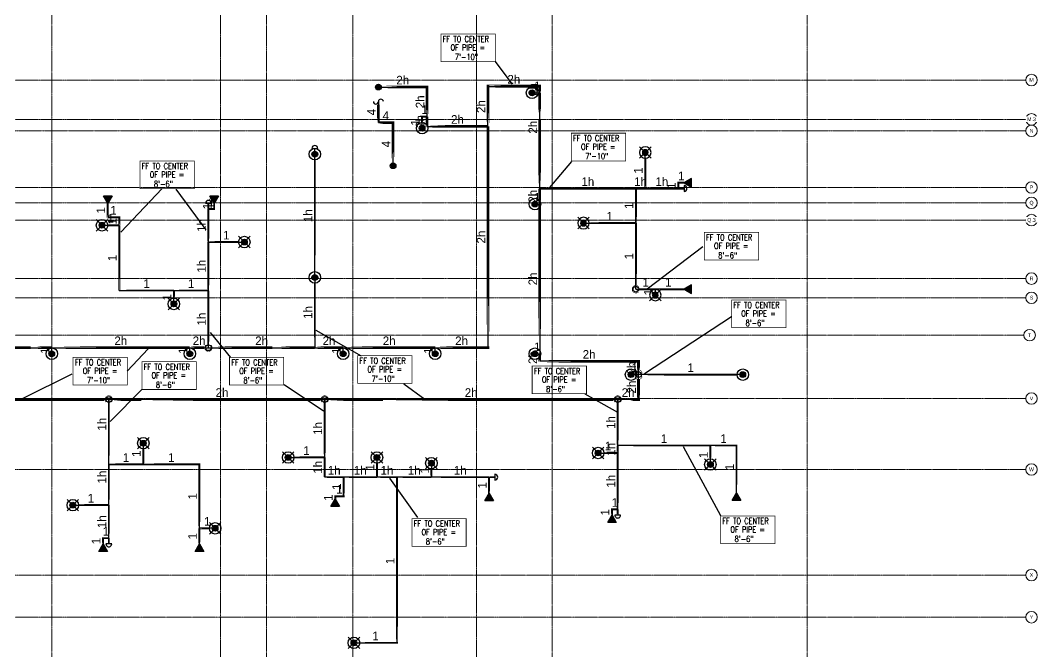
# Model space of a CAD drawing. Header units: inches. Extents: x -3679 to 241, y -496 to 3453.
# Drawn here: x -821 to 240, y 9 to 667 of the extents above; entities that cross this region are included whole.
import ezdxf
from ezdxf.enums import TextEntityAlignment as Align

# ---------------------------------------------------------------- set-up
doc = ezdxf.new("R2010")
doc.units = ezdxf.units.IN
doc.header["$MEASUREMENT"] = 0
doc.linetypes.add('Grid Line', pattern=[0.875, 0.5, -0.125, 0.125, -0.125])
for name, color, linetype in [('Coordination', 1, 'Continuous'), ('headdn', 7, 'Continuous'), ('PIPEBL', 4, 'Continuous'), ('pipemn', 6, 'Continuous'), ('PIPESPC', 7, 'Continuous'), ('spk-cap', 7, 'Continuous'), ('spk-etc', 7, 'Continuous'), ('spk-pipedrop', 7, 'Continuous'), ('spk-piperise', 7, 'Continuous'), ('TIDYPIPE', 7, 'Continuous')]:
    doc.layers.add(name, color=color, linetype=linetype)
doc.layers.add('S-GRID', color=1, linetype='Continuous', lineweight=9)
doc.layers.add('S-GRID-IDEN', color=1, linetype='Continuous', lineweight=13)
doc.styles.add('Arial', font='arial.ttf', dxfattribs={"height": 3.934132})
doc.styles.add('PDA1', font='ROMAND', dxfattribs={"width": 0.755})
doc.styles.add('PIPE', font='PIPE.SHX')

# ---------------------------------------------------------------- blocks, each defined once
blk = doc.blocks.new('Grid - 3_16_-139788-MAIN LEVEL')
at = {"layer": 'S-GRID-IDEN'}
blk.add_circle((0, 0), 0.188, dxfattribs=at)
blk = doc.blocks.new('ETC')
for centre, start, end in [((0, 2.6), 90, 270), ((0, -2.6), 270, 90)]:
    blk.add_arc(centre, 2.59, start, end)
blk = doc.blocks.new('side2')
for p, q in [((0, 0), (7.8, 4.5)), ((7.8, -4.5), (0, 0)), ((7.8, 4.5), (7.8, -4.5))]:
    blk.add_line(p, q)
blk.add_solid([(7.8, -4.5), (0, 0), (7.8, 4.5)])
blk = doc.blocks.new('dpend2')
for p, q in [((-6, -6), (6, 6)), ((6, -6), (-6, 6))]:
    blk.add_line(p, q)
for radius in [6, 3]:
    blk.add_circle((0, 0), radius)
for points in [[(0, 0), (-3, 0), (-2.1, 2.1)], [(0, 0), (-3, 0), (-2.1, -2.1)], [(0, 0), (0, 3), (-2.1, 2.1)], [(0, 0), (0, -3), (-2.1, -2.1)], [(0, 0), (0, 3), (2.1, 2.1)], [(0, 0), (3, 0), (2.1, 2.1)], [(0, 0), (3, 0), (2.1, -2.1)], [(0, 0), (0, -3), (2.1, -2.1)]]:
    blk.add_solid(points)
blk = doc.blocks.new('dpend1')
for radius in [6, 3]:
    blk.add_circle((0, 0), radius)
for points in [[(0, 3), (-2.5, -1.6), (-2.6, 1.4)], [(0, 3), (-2.5, -1.6), (2.5, -1.6)], [(2.5, -1.6), (0, 3), (2.6, 1.5)], [(2.5, -1.6), (-2.5, -1.6), (0, -3)]]:
    blk.add_solid(points)
blk = doc.blocks.new('drop')
blk.add_circle((0, 0), 3)
for points in [[(0, 3), (-2.5, -1.6), (-2.6, 1.4)], [(0, 3), (-2.5, -1.6), (2.5, -1.6)], [(2.5, -1.6), (0, 3), (2.6, 1.5)], [(2.5, -1.6), (-2.5, -1.6), (0, -3)]]:
    blk.add_solid(points)
blk = doc.blocks.new('PIPESPC')
at = {"layer": 'PIPESPC', "style": 'PIPE', "width": 0.9}
blk.add_attdef('SIZE', text='', height=9, dxfattribs=at).set_placement((0, 4), align=Align.CENTER)
at = {"layer": 'PIPESPC', "style": 'PIPE', "flags": 1}
blk.add_attdef('SCHED', (25.3, 3.9), '', height=9, dxfattribs=at)
blk = doc.blocks.new('CAP')
blk.add_line((0, 3), (0, -3))
blk.add_arc((0, 0), 3, 270, 90)
blk = doc.blocks.new('rise')
blk.add_circle((0, 0), 3)
blk = doc.blocks.new('TIDYRUN')
at = {"const_width": 0.5}
blk.add_lwpolyline([(-2.8, 2.8, -2.414214), (-2.8, -2.8, -1.737895)], format="xyb", dxfattribs=at)
blk = doc.blocks.new('TIDYDROP')
at = {"const_width": 0.5}
for points in [[(-2.2, 3.8, 0.737034), (-2.2, -3.8)], [(2.2, 3.8, -0.737034), (2.2, -3.8)]]:
    blk.add_lwpolyline(points, format="xyb", dxfattribs=at)

msp = doc.modelspace()

# ---------------------------------------------------------------- linework, layer by layer
at = {"layer": 'Coordination', "color": 1}
for p, q in [((-307.3, 600.7), (-325.5, 624.7)), ((-268.3, 493.1), (-245.6, 520.2)), ((-716, 446.5), (-672.8, 491.9)), ((-626.9, 449), (-658.2, 491.4)), ((-167, 387.4), (-108.9, 431.4)), ((-169.6, 299), (-78.9, 358.6)), ((-622.9, 342), (-601.5, 315.6)), ((-512.4, 344.4), (-465.3, 317.5)), ((-687.5, 324.7), (-709.2, 301.5)), ((-817.8, 273.5), (-766.8, 298.8)), ((-504.5, 259.8), (-545.6, 287.2)), ((-398.8, 272), (-420.6, 287.9)), ((-727.1, 249), (-693.8, 282.6)), ((-197.6, 258.3), (-231.6, 277.5)), ((-129.3, 222.9), (-90.6, 151)), ((-435.7, 189.9), (-406.4, 149))]:
    msp.add_line(p, q, dxfattribs=at)
at = {"layer": 'Coordination', "color": 1, "const_width": 0.75}
for points in [[(-382.1, 653.1), (-382.1, 624.2), (-325.4, 624.2), (-325.4, 653.1), (-382.1, 653.1)], [(-246, 549.6), (-246, 520.7), (-189.4, 520.7), (-189.4, 549.6), (-246, 549.6)], [(-696, 520.6), (-696, 491.7), (-639.3, 491.7), (-639.3, 520.6), (-696, 520.6)], [(-107.3, 446.3), (-107.3, 417.4), (-50.7, 417.4), (-50.7, 446.3), (-107.3, 446.3)], [(-78.9, 375.7), (-78.9, 346.9), (-22.2, 346.9), (-22.2, 375.7), (-78.9, 375.7)], [(-765.8, 316), (-765.8, 287.2), (-709.1, 287.2), (-709.1, 316), (-765.8, 316)], [(-694, 311.3), (-694, 282.4), (-637.3, 282.4), (-637.3, 311.3), (-694, 311.3)], [(-602.6, 315.9), (-602.6, 287), (-546, 287), (-546, 315.9), (-602.6, 315.9)], [(-468.8, 317.6), (-468.8, 288.7), (-412.2, 288.7), (-412.2, 317.6), (-468.8, 317.6)], [(-286.9, 306.8), (-286.9, 278), (-230.2, 278), (-230.2, 306.8), (-286.9, 306.8)], [(-90.2, 150.6), (-90.2, 121.7), (-33.6, 121.7), (-33.6, 150.6), (-90.2, 150.6)], [(-412.3, 147.9), (-412.3, 119), (-355.7, 119), (-355.7, 147.9), (-412.3, 147.9)]]:
    msp.add_lwpolyline(points, dxfattribs=at)
at = {"layer": 'PIPEBL', "color": 1}
for p, q in [((-287, 591.7), (-279, 591.7)), ((-401.7, 554.8), (-401.7, 566.8)), ((-401.7, 566.8), (-396.6, 566.8)), ((-513.6, 527.8), (-513.6, 533.8)), ((-513.6, 399.3), (-513.6, 527.8)), ((-168.9, 491.9), (-168.9, 529.4)), ((-279, 491.9), (-178.7, 491.9)), ((-178.7, 491.9), (-168.9, 491.9)), ((-178.7, 455.9), (-178.7, 491.9)), ((-168.9, 491.9), (-134.4, 491.9)), ((-134.4, 491.9), (-134.4, 497.9)), ((-134.4, 497.9), (-128.4, 497.9)), ((-134.4, 491.9), (-128.4, 491.9)), ((-729.6, 476.6), (-729.6, 462)), ((-624.6, 470.6), (-624.6, 476.6)), ((-624.6, 436.1), (-624.6, 470.6)), ((-624.6, 470.6), (-618.6, 470.6)), ((-618.6, 470.6), (-618.6, 476.6)), ((-284, 475.7), (-279, 475.7)), ((-729.6, 462), (-717.6, 462)), ((-717.6, 453.6), (-717.6, 462)), ((-735.6, 453.6), (-717.6, 453.6)), ((-717.6, 385.6), (-717.6, 453.6)), ((-233.4, 455.9), (-178.7, 455.9)), ((-178.7, 386.9), (-178.7, 455.9)), ((-624.6, 436.1), (-587.1, 436.1)), ((-624.6, 385.6), (-624.6, 436.1)), ((-513.6, 399.3), (-513.6, 326)), ((-717.6, 385.6), (-660.6, 385.6)), ((-660.6, 385.6), (-624.6, 385.6)), ((-660.6, 371.6), (-660.6, 385.6)), ((-624.6, 326), (-624.6, 385.6)), ((-178.7, 386.9), (-158.4, 386.9)), ((-128.4, 386.9), (-158.4, 386.9)), ((-158.4, 380.9), (-158.4, 386.9)), ((-788, 319.7), (-788, 326)), ((-644, 319.7), (-644, 326)), ((-484, 319.7), (-484, 326)), ((-388, 319.7), (-388, 326)), ((-284, 319.7), (-279, 319.7)), ((-183.8, 297.9), (-176, 297.9)), ((-67.2, 297.9), (-176, 297.9)), ((-728.5, 220.4), (-728.5, 272)), ((-503.3, 211.6), (-503.3, 272)), ((-197.6, 224), (-197.6, 272)), ((-692.5, 226.4), (-692.5, 204.3)), ((-101, 224), (-197.6, 224)), ((-197.6, 224), (-197.6, 216.2)), ((-73.7, 224), (-101, 224)), ((-101, 204.2), (-101, 224)), ((-73.7, 174.4), (-73.7, 224)), ((-728.5, 161.9), (-728.5, 220.4)), ((-218, 216.2), (-197.6, 216.2)), ((-197.6, 157.4), (-197.6, 216.2)), ((-728.5, 204.3), (-692.5, 204.3)), ((-692.5, 204.3), (-634, 204.3)), ((-634, 137.7), (-634, 204.3)), ((-541.4, 211.6), (-503.3, 211.6)), ((-503.3, 191), (-503.3, 211.6)), ((-448.8, 211.6), (-448.8, 191)), ((-392, 205.6), (-392, 191)), ((-483.6, 191), (-503.3, 191)), ((-448.8, 191), (-483.6, 191)), ((-483.6, 171.1), (-483.6, 191)), ((-427.8, 191), (-448.8, 191)), ((-427.8, 18.3), (-427.8, 191)), ((-392, 191), (-427.8, 191)), ((-331.8, 191), (-392, 191)), ((-331.8, 174.1), (-331.8, 191)), ((-331.8, 191), (-325.8, 191)), ((-492.3, 168.1), (-492.3, 171.1)), ((-492.3, 171.1), (-483.6, 171.1)), ((-766, 161.9), (-728.5, 161.9)), ((-728.5, 127.4), (-728.5, 161.9)), ((-203.6, 157.4), (-197.6, 157.4)), ((-203.6, 157.4), (-203.6, 151.4)), ((-197.6, 157.4), (-197.6, 151.4)), ((-734.5, 127.4), (-728.5, 127.4)), ((-734.5, 127.4), (-734.5, 121.4)), ((-728.5, 127.4), (-728.5, 121.4)), ((-634, 121.4), (-634, 137.7)), ((-617.6, 137.7), (-634, 137.7)), ((-472.8, 18.3), (-427.8, 18.3))]:
    msp.add_line(p, q, dxfattribs=at)
at = {"layer": 'pipemn', "color": 1}
for p, q in [((-447.3, 597.7), (-396.6, 597.7)), ((-396.6, 597.7), (-396.6, 566.8)), ((-333, 598.6), (-279, 598.6)), ((-333, 556.7), (-333, 598.6)), ((-279, 591.7), (-279, 598.6)), ((-279, 491.9), (-279, 591.7)), ((-447.3, 582.5), (-447.3, 560.6)), ((-396.6, 566.8), (-396.6, 556.7)), ((-432, 560.6), (-447.3, 560.6)), ((-432, 515.7), (-432, 560.6)), ((-396.6, 556.7), (-333, 556.7)), ((-333, 556.7), (-333, 326)), ((-279, 475.7), (-279, 491.9)), ((-279, 475.7), (-279, 319.7)), ((-932, 326), (-788, 326)), ((-788, 326), (-644, 326)), ((-644, 326), (-624.6, 326)), ((-624.6, 326), (-513.6, 326)), ((-513.6, 326), (-484, 326)), ((-484, 326), (-388, 326)), ((-388, 326), (-333, 326)), ((-279, 319.7), (-279, 311.8)), ((-176, 311.8), (-279, 311.8)), ((-176, 297.9), (-176, 311.8)), ((-176, 272), (-176, 297.9)), ((-728.5, 272), (-951.6, 272)), ((-503.3, 272), (-728.5, 272)), ((-197.6, 272), (-503.3, 272)), ((-176, 272), (-197.6, 272))]:
    msp.add_line(p, q, dxfattribs=at)
at = {"layer": 'S-GRID', "linetype": 'Grid Line'}
for p, q in [((-788, 1771.7), (-788, -484.3)), ((-612, -484.3), (-612, 1771.7)), ((-564, 1771.7), (-564, -484.3)), ((-474, -484.3), (-474, 1771.7)), ((-345, -484.3), (-345, 1771.7)), ((-266, 1771.7), (-266, -484.3)), ((0, 1771.7), (0, -484.3))]:
    msp.add_line(p, q, dxfattribs=at)
at = {"layer": 'TIDYPIPE', "color": 1}
for points, const_width in [([(-442.8, 597.7), (-395.1, 597.7)], 3), ([(-396.6, 566.8), (-396.6, 599.2)], 3), ([(-334.5, 598.6), (-277.5, 598.6)], 3), ([(-333, 556.7), (-333, 600.1)], 3), ([(-279, 591.7), (-279, 600.1)], 3), ([(-279, 569.8), (-279, 591.7)], 3), ([(-447.3, 559.1), (-447.3, 579.5)], 3), ([(-432, 520.2), (-432, 562.1)], 3), ([(-402.7, 566.8), (-396.6, 566.8)], 2), ([(-401.7, 560.8), (-401.7, 567.8)], 2), ([(-396.6, 555.2), (-396.6, 566.8)], 3), ([(-279, 491.9), (-279, 563.8)], 3), ([(-448.8, 560.6), (-430.5, 560.6)], 3), ([(-398.1, 556.7), (-333, 556.7)], 3), ([(-333, 324.5), (-333, 556.7)], 3), ([(-513.6, 405.3), (-513.6, 521.8)], 2), ([(-168.9, 491.9), (-168.9, 523.4)], 2), ([(-135.4, 497.9), (-128.4, 497.9)], 2), ([(-134.4, 491.9), (-134.4, 498.9)], 2), ([(-279, 475.7), (-279, 491.9)], 3), ([(-279, 491.9), (-178.7, 491.9)], 2), ([(-178.7, 491.9), (-168.9, 491.9)], 2), ([(-178.7, 455.9), (-178.7, 491.9)], 2), ([(-168.9, 491.9), (-134.4, 491.9)], 2), ([(-134.4, 491.9), (-128.4, 491.9)], 2), ([(-729.6, 461), (-729.6, 476.6)], 2), ([(-624.6, 470.6), (-624.6, 476.6)], 2), ([(-618.6, 469.6), (-618.6, 476.6)], 2), ([(-624.6, 436.1), (-624.6, 470.6)], 2), ([(-624.6, 470.6), (-617.6, 470.6)], 2), ([(-279, 328.7), (-279, 475.7)], 3), ([(-730.6, 462), (-716.6, 462)], 2), ([(-717.6, 453.6), (-717.6, 463)], 2), ([(-227.4, 455.9), (-178.7, 455.9)], 2), ([(-178.7, 391.4), (-178.7, 455.9)], 2), ([(-729.6, 453.6), (-717.6, 453.6)], 2), ([(-717.6, 384.6), (-717.6, 453.6)], 2), ([(-624.6, 385.6), (-624.6, 436.1)], 2), ([(-624.6, 436.1), (-593.1, 436.1)], 2), ([(-513.6, 326), (-513.6, 393.3)], 2), ([(-718.6, 385.6), (-660.6, 385.6)], 2), ([(-660.6, 377.6), (-660.6, 385.6)], 2), ([(-660.6, 385.6), (-624.6, 385.6)], 2), ([(-624.6, 326), (-624.6, 385.6)], 2), ([(-178.7, 386.9), (-158.4, 386.9)], 2), ([(-158.4, 386.9), (-128.4, 386.9)], 2), ([(-932, 326), (-810, 326)], 3), ([(-804, 326), (-788, 326)], 3), ([(-788, 326), (-644, 326)], 3), ([(-644, 326), (-629.1, 326)], 3), ([(-620.1, 326), (-558, 326)], 3), ([(-552, 326), (-513.6, 326)], 3), ([(-513.6, 326), (-484, 326)], 3), ([(-484, 326), (-388, 326)], 3), ([(-388, 326), (-331.5, 326)], 3), ([(-279, 310.3), (-279, 319.7)], 3), ([(-280.5, 311.8), (-174.5, 311.8)], 3), ([(-176, 302.4), (-176, 313.3)], 3), ([(-171.5, 297.9), (-73.2, 297.9)], 2), ([(-176, 270.5), (-176, 293.4)], 3), ([(-940.4, 272), (-733, 272)], 3), ([(-728.5, 204.3), (-728.5, 272)], 2), ([(-724, 272), (-694.4, 272)], 3), ([(-688.4, 272), (-507.8, 272)], 3), ([(-503.3, 211.6), (-503.3, 272)], 2), ([(-498.8, 272), (-442.4, 272)], 3), ([(-436.4, 272), (-202.1, 272)], 3), ([(-197.6, 224), (-197.6, 272)], 2), ([(-184.4, 272), (-174.5, 272)], 3), ([(-197.6, 216.2), (-197.6, 224)], 2), ([(-197.6, 224), (-101, 224)], 2), ([(-101, 210.2), (-101, 224)], 2), ([(-101, 224), (-72.7, 224)], 2), ([(-73.7, 174.4), (-73.7, 225)], 2), ([(-692.5, 204.3), (-692.5, 220.4)], 2), ([(-535.4, 211.6), (-503.3, 211.6)], 2), ([(-503.3, 190), (-503.3, 211.6)], 2), ([(-212, 216.2), (-197.6, 216.2)], 2), ([(-197.6, 157.4), (-197.6, 216.2)], 2), ([(-728.5, 161.9), (-728.5, 204.3)], 2), ([(-728.5, 204.3), (-692.5, 204.3)], 2), ([(-692.5, 204.3), (-633, 204.3)], 2), ([(-634, 137.7), (-634, 205.3)], 2), ([(-448.8, 191), (-448.8, 205.6)], 2), ([(-504.3, 191), (-483.6, 191)], 2), ([(-483.6, 170.1), (-483.6, 191)], 2), ([(-483.6, 191), (-448.8, 191)], 2), ([(-448.8, 191), (-427.8, 191)], 2), ([(-427.8, 17.3), (-427.8, 191)], 2), ([(-427.8, 191), (-392, 191)], 2), ([(-392, 191), (-392, 199.6)], 2), ([(-392, 191), (-331.8, 191)], 2), ([(-331.8, 174.1), (-331.8, 191)], 2), ([(-331.8, 191), (-325.8, 191)], 2), ([(-493.3, 171.1), (-482.6, 171.1)], 2), ([(-492.3, 168.1), (-492.3, 172.1)], 2), ([(-760, 161.9), (-728.5, 161.9)], 2), ([(-728.5, 127.4), (-728.5, 161.9)], 2), ([(-203.6, 151.4), (-203.6, 158.4)], 2), ([(-204.6, 157.4), (-197.6, 157.4)], 2), ([(-197.6, 151.4), (-197.6, 157.4)], 2), ([(-634, 121.4), (-634, 137.7)], 2), ([(-634, 137.7), (-623.6, 137.7)], 2), ([(-735.5, 127.4), (-728.5, 127.4)], 2), ([(-734.5, 121.4), (-734.5, 128.4)], 2), ([(-728.5, 121.4), (-728.5, 127.4)], 2), ([(-466.8, 18.3), (-426.8, 18.3)], 2)]:
    msp.add_lwpolyline(points, close=True, dxfattribs=dict(at, const_width=const_width))

# ---------------------------------------------------------------- block references
at = {"layer": 'headdn', "color": 1}
for name, p in [('dpend1', (-287, 591.7)), ('dpend1', (-401.7, 554.8)), ('dpend1', (-513.6, 527.8)), ('dpend1', (-284, 475.7)), ('dpend2', (-735.6, 453.6)), ('dpend2', (-587.1, 436.1)), ('dpend1', (-513.6, 399.3)), ('dpend2', (-660.6, 371.6)), ('dpend1', (-788, 319.7)), ('dpend1', (-644, 319.7)), ('dpend1', (-484, 319.7)), ('dpend1', (-388, 319.7)), ('dpend1', (-284, 319.7)), ('dpend1', (-183.8, 297.9)), ('dpend1', (-67.2, 297.9)), ('dpend2', (-541.4, 211.6)), ('dpend2', (-448.8, 211.6)), ('dpend2', (-218, 216.2)), ('dpend2', (-392, 205.6)), ('dpend2', (-101, 204.2)), ('dpend2', (-472.8, 18.3))]:
    msp.add_blockref(name, p, dxfattribs=at)
at = {"layer": 'headdn', "color": 1, "extrusion": (0, 0, -1), "zscale": -1}
for name, p, rotation in [('dpend2', (168.9, 529.4), 90), ('side2', (128.4, 497.9), 180), ('dpend2', (233.4, 455.9), 90), ('dpend2', (158.4, 380.9), 90), ('side2', (128.4, 386.9), 180)]:
    msp.add_blockref(name, p, dxfattribs=dict(at, rotation=rotation))
at = {"layer": 'headdn', "color": 1}
for name, p, rotation in [('side2', (-729.6, 476.6), 90), ('side2', (-618.6, 476.6), 90), ('dpend2', (-692.5, 226.4), 180), ('side2', (-331.8, 174.1), 270), ('side2', (-73.7, 174.4), 270), ('dpend2', (-766, 161.9), 180), ('side2', (-492.3, 168.1), 270), ('side2', (-203.6, 151.4), 270), ('dpend2', (-617.6, 137.7), 180), ('side2', (-734.5, 121.4), 270), ('side2', (-634, 121.4), 270)]:
    msp.add_blockref(name, p, dxfattribs=dict(at, rotation=rotation))
at = {"layer": 'PIPESPC', "color": 1}
ref = msp.add_blockref('PIPESPC', (-421.9, 597.7), dxfattribs=at)
ref.add_attrib('SIZE', '2h', dxfattribs={"color": 0, "height": 9, "style": 'PIPE'}).set_placement((-421.9, 597.7), align=Align.BOTTOM_CENTER)
ref = msp.add_blockref('PIPESPC', (-306, 598.6), dxfattribs=at)
ref.add_attrib('SIZE', '2h', dxfattribs={"color": 0, "height": 9, "style": 'PIPE'}).set_placement((-306, 598.6), align=Align.BOTTOM_CENTER)
ref = msp.add_blockref('PIPESPC', (-279, 595.1), dxfattribs=dict(at, rotation=90))
ref.add_attrib('SIZE', '2h', dxfattribs={"color": 0, "height": 9, "rotation": 90, "style": 'PIPE'}).set_placement((-279, 595.1), align=Align.BOTTOM_CENTER)
ref = msp.add_blockref('PIPESPC', (-281.5, 591.7), dxfattribs=at)
ref.add_attrib('SIZE', '1', dxfattribs={"color": 0, "height": 9, "style": 'PIPE'}).set_placement((-281.5, 591.7), align=Align.BOTTOM_CENTER)
ref = msp.add_blockref('PIPESPC', (-396.6, 582.3), dxfattribs=dict(at, rotation=90))
ref.add_attrib('SIZE', '2h', dxfattribs={"color": 0, "height": 9, "rotation": 90, "style": 'PIPE'}).set_placement((-396.6, 582.3), align=Align.BOTTOM_CENTER)
ref = msp.add_blockref('PIPESPC', (-447.3, 571.6), dxfattribs=dict(at, rotation=90))
ref.add_attrib('SIZE', '4', dxfattribs={"color": 0, "height": 9, "rotation": 90, "style": 'PIPE'}).set_placement((-447.3, 571.6), align=Align.BOTTOM_CENTER)
ref = msp.add_blockref('PIPESPC', (-399.1, 566.8), dxfattribs=at)
ref.add_attrib('SIZE', '1', dxfattribs={"color": 0, "height": 9, "style": 'PIPE'}).set_placement((-399.1, 566.8), align=Align.BOTTOM_CENTER)
ref = msp.add_blockref('PIPESPC', (-333, 577.3), dxfattribs=dict(at, rotation=90))
ref.add_attrib('SIZE', '2h', dxfattribs={"color": 0, "height": 9, "rotation": 90, "style": 'PIPE'}).set_placement((-333, 577.3), align=Align.BOTTOM_CENTER)
ref = msp.add_blockref('PIPESPC', (-439.6, 560.6), dxfattribs=at)
ref.add_attrib('SIZE', '4', dxfattribs={"color": 0, "height": 9, "style": 'PIPE'}).set_placement((-439.6, 560.6), align=Align.BOTTOM_CENTER)
ref = msp.add_blockref('PIPESPC', (-401.7, 560.8), dxfattribs=dict(at, rotation=90))
ref.add_attrib('SIZE', '1', dxfattribs={"color": 0, "height": 9, "rotation": 90, "style": 'PIPE'}).set_placement((-401.7, 560.8), align=Align.BOTTOM_CENTER)
ref = msp.add_blockref('PIPESPC', (-396.6, 561.8), dxfattribs=dict(at, rotation=90))
ref.add_attrib('SIZE', '2h', dxfattribs={"color": 0, "height": 9, "rotation": 90, "style": 'PIPE'}).set_placement((-396.6, 561.8), align=Align.BOTTOM_CENTER)
ref = msp.add_blockref('PIPESPC', (-364.8, 556.7), dxfattribs=at)
ref.add_attrib('SIZE', '2h', dxfattribs={"color": 0, "height": 9, "style": 'PIPE'}).set_placement((-364.8, 556.7), align=Align.BOTTOM_CENTER)
ref = msp.add_blockref('PIPESPC', (-279, 555.8), dxfattribs=dict(at, rotation=90))
ref.add_attrib('SIZE', '2h', dxfattribs={"color": 0, "height": 9, "rotation": 90, "style": 'PIPE'}).set_placement((-279, 555.8), align=Align.BOTTOM_CENTER)
ref = msp.add_blockref('PIPESPC', (-432, 538.2), dxfattribs=dict(at, rotation=90))
ref.add_attrib('SIZE', '4', dxfattribs={"color": 0, "height": 9, "rotation": 90, "style": 'PIPE'}).set_placement((-432, 538.2), align=Align.BOTTOM_CENTER)
ref = msp.add_blockref('PIPESPC', (-168.9, 510.7), dxfattribs=dict(at, rotation=90))
ref.add_attrib('SIZE', '1', dxfattribs={"color": 0, "height": 9, "rotation": 90, "style": 'PIPE'}).set_placement((-168.9, 510.7), align=Align.BOTTOM_CENTER)
ref = msp.add_blockref('PIPESPC', (-131.4, 497.9), dxfattribs=at)
ref.add_attrib('SIZE', '1', dxfattribs={"color": 0, "height": 9, "style": 'PIPE'}).set_placement((-131.4, 497.9), align=Align.BOTTOM_CENTER)
ref = msp.add_blockref('PIPESPC', (-228.8, 491.9), dxfattribs=at)
ref.add_attrib('SIZE', '1h', dxfattribs={"color": 0, "height": 9, "style": 'PIPE'}).set_placement((-228.8, 491.9), align=Align.BOTTOM_CENTER)
ref = msp.add_blockref('PIPESPC', (-173.8, 491.9), dxfattribs=at)
ref.add_attrib('SIZE', '1h', dxfattribs={"color": 0, "height": 9, "style": 'PIPE'}).set_placement((-173.8, 491.9), align=Align.BOTTOM_CENTER)
ref = msp.add_blockref('PIPESPC', (-151.6, 491.9), dxfattribs=at)
ref.add_attrib('SIZE', '1h', dxfattribs={"color": 0, "height": 9, "style": 'PIPE'}).set_placement((-151.6, 491.9), align=Align.BOTTOM_CENTER)
ref = msp.add_blockref('PIPESPC', (-279, 483.8), dxfattribs=dict(at, rotation=90))
ref.add_attrib('SIZE', '2h', dxfattribs={"color": 0, "height": 9, "rotation": 90, "style": 'PIPE'}).set_placement((-279, 483.8), align=Align.BOTTOM_CENTER)
ref = msp.add_blockref('PIPESPC', (-134.4, 494.9), dxfattribs=dict(at, rotation=90))
ref.add_attrib('SIZE', '1', dxfattribs={"color": 0, "height": 9, "rotation": 90, "style": 'PIPE'}).set_placement((-134.4, 494.9), align=Align.BOTTOM_CENTER)
ref = msp.add_blockref('PIPESPC', (-621.6, 470.6), dxfattribs=at)
ref.add_attrib('SIZE', '1', dxfattribs={"color": 0, "height": 9, "style": 'PIPE'}).set_placement((-621.6, 470.6), align=Align.BOTTOM_CENTER)
ref = msp.add_blockref('PIPESPC', (-281.5, 475.7), dxfattribs=at)
ref.add_attrib('SIZE', '1', dxfattribs={"color": 0, "height": 9, "style": 'PIPE'}).set_placement((-281.5, 475.7), align=Align.BOTTOM_CENTER)
ref = msp.add_blockref('PIPESPC', (-729.6, 469.3), dxfattribs=dict(at, rotation=90))
ref.add_attrib('SIZE', '1', dxfattribs={"color": 0, "height": 9, "rotation": 90, "style": 'PIPE'}).set_placement((-729.6, 469.3), align=Align.BOTTOM_CENTER)
ref = msp.add_blockref('PIPESPC', (-723.6, 462), dxfattribs=at)
ref.add_attrib('SIZE', '1', dxfattribs={"color": 0, "height": 9, "style": 'PIPE'}).set_placement((-723.6, 462), align=Align.BOTTOM_CENTER)
ref = msp.add_blockref('PIPESPC', (-618.6, 473.6), dxfattribs=dict(at, rotation=90))
ref.add_attrib('SIZE', '1', dxfattribs={"color": 0, "height": 9, "rotation": 90, "style": 'PIPE'}).set_placement((-618.6, 473.6), align=Align.BOTTOM_CENTER)
ref = msp.add_blockref('PIPESPC', (-513.6, 463.6), dxfattribs=dict(at, rotation=90))
ref.add_attrib('SIZE', '1h', dxfattribs={"color": 0, "height": 9, "rotation": 90, "style": 'PIPE'}).set_placement((-513.6, 463.6), align=Align.BOTTOM_CENTER)
ref = msp.add_blockref('PIPESPC', (-206, 455.9), dxfattribs=at)
ref.add_attrib('SIZE', '1', dxfattribs={"color": 0, "height": 9, "style": 'PIPE'}).set_placement((-206, 455.9), align=Align.BOTTOM_CENTER)
ref = msp.add_blockref('PIPESPC', (-178.7, 473.9), dxfattribs=dict(at, rotation=89.9999999999971))
ref.add_attrib('SIZE', '1', dxfattribs={"color": 0, "height": 9, "rotation": 90, "style": 'PIPE'}).set_placement((-178.7, 473.9), align=Align.BOTTOM_CENTER)
ref = msp.add_blockref('PIPESPC', (-717.6, 457.8), dxfattribs=dict(at, rotation=90))
ref.add_attrib('SIZE', '1', dxfattribs={"color": 0, "height": 9, "rotation": 90, "style": 'PIPE'}).set_placement((-717.6, 457.8), align=Align.BOTTOM_CENTER)
ref = msp.add_blockref('PIPESPC', (-726.6, 453.6), dxfattribs=at)
ref.add_attrib('SIZE', '1', dxfattribs={"color": 0, "height": 9, "style": 'PIPE'}).set_placement((-726.6, 453.6), align=Align.BOTTOM_CENTER)
ref = msp.add_blockref('PIPESPC', (-624.6, 453.4), dxfattribs=dict(at, rotation=90))
ref.add_attrib('SIZE', '1h', dxfattribs={"color": 0, "height": 9, "rotation": 90, "style": 'PIPE'}).set_placement((-624.6, 453.4), align=Align.BOTTOM_CENTER)
ref = msp.add_blockref('PIPESPC', (-605.9, 436.1), dxfattribs=at)
ref.add_attrib('SIZE', '1', dxfattribs={"color": 0, "height": 9, "style": 'PIPE'}).set_placement((-605.9, 436.1), align=Align.BOTTOM_CENTER)
ref = msp.add_blockref('PIPESPC', (-333, 441.3), dxfattribs=dict(at, rotation=90))
ref.add_attrib('SIZE', '2h', dxfattribs={"color": 0, "height": 9, "rotation": 90, "style": 'PIPE'}).set_placement((-333, 441.3), align=Align.BOTTOM_CENTER)
ref = msp.add_blockref('PIPESPC', (-717.6, 419.6), dxfattribs=dict(at, rotation=90))
ref.add_attrib('SIZE', '1', dxfattribs={"color": 0, "height": 9, "rotation": 90, "style": 'PIPE'}).set_placement((-717.6, 419.6), align=Align.BOTTOM_CENTER)
ref = msp.add_blockref('PIPESPC', (-624.6, 410.9), dxfattribs=dict(at, rotation=90))
ref.add_attrib('SIZE', '1h', dxfattribs={"color": 0, "height": 9, "rotation": 90, "style": 'PIPE'}).set_placement((-624.6, 410.9), align=Align.BOTTOM_CENTER)
ref = msp.add_blockref('PIPESPC', (-178.7, 421.4), dxfattribs=dict(at, rotation=90))
ref.add_attrib('SIZE', '1', dxfattribs={"color": 0, "height": 9, "rotation": 90, "style": 'PIPE'}).set_placement((-178.7, 421.4), align=Align.BOTTOM_CENTER)
ref = msp.add_blockref('PIPESPC', (-279, 397.7), dxfattribs=dict(at, rotation=90.00000000000061))
ref.add_attrib('SIZE', '2h', dxfattribs={"color": 0, "height": 9, "rotation": 90, "style": 'PIPE'}).set_placement((-279, 397.7), align=Align.BOTTOM_CENTER)
ref = msp.add_blockref('PIPESPC', (-689.1, 385.6), dxfattribs=at)
ref.add_attrib('SIZE', '1', dxfattribs={"color": 0, "height": 9, "style": 'PIPE'}).set_placement((-689.1, 385.6), align=Align.BOTTOM_CENTER)
ref = msp.add_blockref('PIPESPC', (-642.6, 385.6), dxfattribs=at)
ref.add_attrib('SIZE', '1', dxfattribs={"color": 0, "height": 9, "style": 'PIPE'}).set_placement((-642.6, 385.6), align=Align.BOTTOM_CENTER)
ref = msp.add_blockref('PIPESPC', (-168.5, 386.9), dxfattribs=at)
ref.add_attrib('SIZE', '1', dxfattribs={"color": 0, "height": 9, "style": 'PIPE'}).set_placement((-168.5, 386.9), align=Align.BOTTOM_CENTER)
ref = msp.add_blockref('PIPESPC', (-144.9, 386.9), dxfattribs=at)
ref.add_attrib('SIZE', '1', dxfattribs={"color": 0, "height": 9, "style": 'PIPE'}).set_placement((-144.9, 386.9), align=Align.BOTTOM_CENTER)
ref = msp.add_blockref('PIPESPC', (-158.4, 383.9), dxfattribs=dict(at, rotation=90))
ref.add_attrib('SIZE', '1', dxfattribs={"color": 0, "height": 9, "rotation": 90, "style": 'PIPE'}).set_placement((-158.4, 383.9), align=Align.BOTTOM_CENTER)
ref = msp.add_blockref('PIPESPC', (-660.6, 378.6), dxfattribs=dict(at, rotation=90))
ref.add_attrib('SIZE', '1', dxfattribs={"color": 0, "height": 9, "rotation": 90, "style": 'PIPE'}).set_placement((-660.6, 378.6), align=Align.BOTTOM_CENTER)
ref = msp.add_blockref('PIPESPC', (-624.6, 355.8), dxfattribs=dict(at, rotation=90))
ref.add_attrib('SIZE', '1h', dxfattribs={"color": 0, "height": 9, "rotation": 90, "style": 'PIPE'}).set_placement((-624.6, 355.8), align=Align.BOTTOM_CENTER)
ref = msp.add_blockref('PIPESPC', (-513.6, 362.7), dxfattribs=dict(at, rotation=90))
ref.add_attrib('SIZE', '1h', dxfattribs={"color": 0, "height": 9, "rotation": 90, "style": 'PIPE'}).set_placement((-513.6, 362.7), align=Align.BOTTOM_CENTER)
ref = msp.add_blockref('PIPESPC', (-716, 326), dxfattribs=at)
ref.add_attrib('SIZE', '2h', dxfattribs={"color": 0, "height": 9, "style": 'PIPE'}).set_placement((-716, 326), align=Align.BOTTOM_CENTER)
ref = msp.add_blockref('PIPESPC', (-634.3, 326), dxfattribs=at)
ref.add_attrib('SIZE', '2h', dxfattribs={"color": 0, "height": 9, "style": 'PIPE'}).set_placement((-634.3, 326), align=Align.BOTTOM_CENTER)
ref = msp.add_blockref('PIPESPC', (-569.1, 326), dxfattribs=at)
ref.add_attrib('SIZE', '2h', dxfattribs={"color": 0, "height": 9, "style": 'PIPE'}).set_placement((-569.1, 326), align=Align.BOTTOM_CENTER)
ref = msp.add_blockref('PIPESPC', (-498.8, 326), dxfattribs=at)
ref.add_attrib('SIZE', '2h', dxfattribs={"color": 0, "height": 9, "style": 'PIPE'}).set_placement((-498.8, 326), align=Align.BOTTOM_CENTER)
ref = msp.add_blockref('PIPESPC', (-436, 326), dxfattribs=at)
ref.add_attrib('SIZE', '2h', dxfattribs={"color": 0, "height": 9, "style": 'PIPE'}).set_placement((-436, 326), align=Align.BOTTOM_CENTER)
ref = msp.add_blockref('PIPESPC', (-360.5, 326), dxfattribs=at)
ref.add_attrib('SIZE', '2h', dxfattribs={"color": 0, "height": 9, "style": 'PIPE'}).set_placement((-360.5, 326), align=Align.BOTTOM_CENTER)
ref = msp.add_blockref('PIPESPC', (-281.5, 319.7), dxfattribs=at)
ref.add_attrib('SIZE', '1', dxfattribs={"color": 0, "height": 9, "style": 'PIPE'}).set_placement((-281.5, 319.7), align=Align.BOTTOM_CENTER)
ref = msp.add_blockref('PIPESPC', (-788, 322.9), dxfattribs=dict(at, rotation=89.99999999998334))
ref.add_attrib('SIZE', '1', dxfattribs={"color": 0, "height": 9, "rotation": 90, "style": 'PIPE'}).set_placement((-788, 322.9), align=Align.BOTTOM_CENTER)
ref = msp.add_blockref('PIPESPC', (-644, 322.9), dxfattribs=dict(at, rotation=90))
ref.add_attrib('SIZE', '1', dxfattribs={"color": 0, "height": 9, "rotation": 90, "style": 'PIPE'}).set_placement((-644, 322.9), align=Align.BOTTOM_CENTER)
ref = msp.add_blockref('PIPESPC', (-484, 322.9), dxfattribs=dict(at, rotation=90))
ref.add_attrib('SIZE', '1', dxfattribs={"color": 0, "height": 9, "rotation": 90, "style": 'PIPE'}).set_placement((-484, 322.9), align=Align.BOTTOM_CENTER)
ref = msp.add_blockref('PIPESPC', (-388, 322.9), dxfattribs=dict(at, rotation=90))
ref.add_attrib('SIZE', '1', dxfattribs={"color": 0, "height": 9, "rotation": 90, "style": 'PIPE'}).set_placement((-388, 322.9), align=Align.BOTTOM_CENTER)
ref = msp.add_blockref('PIPESPC', (-279, 315.7), dxfattribs=dict(at, rotation=90))
ref.add_attrib('SIZE', '2h', dxfattribs={"color": 0, "height": 9, "rotation": 90, "style": 'PIPE'}).set_placement((-279, 315.7), align=Align.BOTTOM_CENTER)
ref = msp.add_blockref('PIPESPC', (-227.5, 311.8), dxfattribs=at)
ref.add_attrib('SIZE', '2h', dxfattribs={"color": 0, "height": 9, "style": 'PIPE'}).set_placement((-227.5, 311.8), align=Align.BOTTOM_CENTER)
ref = msp.add_blockref('PIPESPC', (-176, 304.8), dxfattribs=dict(at, rotation=89.99999999999814))
ref.add_attrib('SIZE', '2h', dxfattribs={"color": 0, "height": 9, "rotation": 90, "style": 'PIPE'}).set_placement((-176, 304.8), align=Align.BOTTOM_CENTER)
ref = msp.add_blockref('PIPESPC', (-179.9, 297.9), dxfattribs=at)
ref.add_attrib('SIZE', '1', dxfattribs={"color": 0, "height": 9, "style": 'PIPE'}).set_placement((-179.9, 297.9), align=Align.BOTTOM_CENTER)
ref = msp.add_blockref('PIPESPC', (-121.6, 297.9), dxfattribs=at)
ref.add_attrib('SIZE', '1', dxfattribs={"color": 0, "height": 9, "style": 'PIPE'}).set_placement((-121.6, 297.9), align=Align.BOTTOM_CENTER)
ref = msp.add_blockref('PIPESPC', (-176, 284.9), dxfattribs=dict(at, rotation=90.00000000000203))
ref.add_attrib('SIZE', '2h', dxfattribs={"color": 0, "height": 9, "rotation": 90, "style": 'PIPE'}).set_placement((-176, 284.9), align=Align.BOTTOM_CENTER)
ref = msp.add_blockref('PIPESPC', (-610.4, 272), dxfattribs=at)
ref.add_attrib('SIZE', '2h', dxfattribs={"color": 0, "height": 9, "style": 'PIPE'}).set_placement((-610.4, 272), align=Align.BOTTOM_CENTER)
ref = msp.add_blockref('PIPESPC', (-350.5, 272), dxfattribs=at)
ref.add_attrib('SIZE', '2h', dxfattribs={"color": 0, "height": 9, "style": 'PIPE'}).set_placement((-350.5, 272), align=Align.BOTTOM_CENTER)
ref = msp.add_blockref('PIPESPC', (-186.8, 272), dxfattribs=at)
ref.add_attrib('SIZE', '2h', dxfattribs={"color": 0, "height": 9, "style": 'PIPE'}).set_placement((-186.8, 272), align=Align.BOTTOM_CENTER)
ref = msp.add_blockref('PIPESPC', (-728.5, 246.2), dxfattribs=dict(at, rotation=90))
ref.add_attrib('SIZE', '1h', dxfattribs={"color": 0, "height": 9, "rotation": 90, "style": 'PIPE'}).set_placement((-728.5, 246.2), align=Align.BOTTOM_CENTER)
ref = msp.add_blockref('PIPESPC', (-503.3, 241.8), dxfattribs=dict(at, rotation=90))
ref.add_attrib('SIZE', '1h', dxfattribs={"color": 0, "height": 9, "rotation": 90, "style": 'PIPE'}).set_placement((-503.3, 241.8), align=Align.BOTTOM_CENTER)
ref = msp.add_blockref('PIPESPC', (-197.6, 248), dxfattribs=dict(at, rotation=90))
ref.add_attrib('SIZE', '1h', dxfattribs={"color": 0, "height": 9, "rotation": 90, "style": 'PIPE'}).set_placement((-197.6, 248), align=Align.BOTTOM_CENTER)
ref = msp.add_blockref('PIPESPC', (-149.3, 224), dxfattribs=at)
ref.add_attrib('SIZE', '1', dxfattribs={"color": 0, "height": 9, "style": 'PIPE'}).set_placement((-149.3, 224), align=Align.BOTTOM_CENTER)
ref = msp.add_blockref('PIPESPC', (-87.3, 224), dxfattribs=at)
ref.add_attrib('SIZE', '1', dxfattribs={"color": 0, "height": 9, "style": 'PIPE'}).set_placement((-87.3, 224), align=Align.BOTTOM_CENTER)
ref = msp.add_blockref('PIPESPC', (-522.3, 211.6), dxfattribs=at)
ref.add_attrib('SIZE', '1', dxfattribs={"color": 0, "height": 9, "style": 'PIPE'}).set_placement((-522.3, 211.6), align=Align.BOTTOM_CENTER)
ref = msp.add_blockref('PIPESPC', (-207.8, 216.2), dxfattribs=at)
ref.add_attrib('SIZE', '1', dxfattribs={"color": 0, "height": 9, "style": 'PIPE'}).set_placement((-207.8, 216.2), align=Align.BOTTOM_CENTER)
ref = msp.add_blockref('PIPESPC', (-197.6, 220.1), dxfattribs=dict(at, rotation=89.99999999999667))
ref.add_attrib('SIZE', '1h', dxfattribs={"color": 0, "height": 9, "rotation": 90, "style": 'PIPE'}).set_placement((-197.6, 220.1), align=Align.BOTTOM_CENTER)
ref = msp.add_blockref('PIPESPC', (-710.5, 204.3), dxfattribs=at)
ref.add_attrib('SIZE', '1', dxfattribs={"color": 0, "height": 9, "style": 'PIPE'}).set_placement((-710.5, 204.3), align=Align.BOTTOM_CENTER)
ref = msp.add_blockref('PIPESPC', (-692.5, 215.4), dxfattribs=dict(at, rotation=90))
ref.add_attrib('SIZE', '1', dxfattribs={"color": 0, "height": 9, "rotation": 90, "style": 'PIPE'}).set_placement((-692.5, 215.4), align=Align.BOTTOM_CENTER)
ref = msp.add_blockref('PIPESPC', (-663.3, 204.3), dxfattribs=at)
ref.add_attrib('SIZE', '1', dxfattribs={"color": 0, "height": 9, "style": 'PIPE'}).set_placement((-663.3, 204.3), align=Align.BOTTOM_CENTER)
ref = msp.add_blockref('PIPESPC', (-101, 214.1), dxfattribs=dict(at, rotation=90))
ref.add_attrib('SIZE', '1', dxfattribs={"color": 0, "height": 9, "rotation": 90, "style": 'PIPE'}).set_placement((-101, 214.1), align=Align.BOTTOM_CENTER)
ref = msp.add_blockref('PIPESPC', (-503.3, 201.3), dxfattribs=dict(at, rotation=90.0000000000013))
ref.add_attrib('SIZE', '1h', dxfattribs={"color": 0, "height": 9, "rotation": 90, "style": 'PIPE'}).set_placement((-503.3, 201.3), align=Align.BOTTOM_CENTER)
ref = msp.add_blockref('PIPESPC', (-493.4, 191), dxfattribs=at)
ref.add_attrib('SIZE', '1h', dxfattribs={"color": 0, "height": 9, "style": 'PIPE'}).set_placement((-493.4, 191), align=Align.BOTTOM_CENTER)
ref = msp.add_blockref('PIPESPC', (-466.2, 191), dxfattribs=at)
ref.add_attrib('SIZE', '1h', dxfattribs={"color": 0, "height": 9, "style": 'PIPE'}).set_placement((-466.2, 191), align=Align.BOTTOM_CENTER)
ref = msp.add_blockref('PIPESPC', (-448.8, 201.3), dxfattribs=dict(at, rotation=90))
ref.add_attrib('SIZE', '1', dxfattribs={"color": 0, "height": 9, "rotation": 90, "style": 'PIPE'}).set_placement((-448.8, 201.3), align=Align.BOTTOM_CENTER)
ref = msp.add_blockref('PIPESPC', (-438.3, 191), dxfattribs=at)
ref.add_attrib('SIZE', '1h', dxfattribs={"color": 0, "height": 9, "style": 'PIPE'}).set_placement((-438.3, 191), align=Align.BOTTOM_CENTER)
ref = msp.add_blockref('PIPESPC', (-409.9, 191), dxfattribs=at)
ref.add_attrib('SIZE', '1h', dxfattribs={"color": 0, "height": 9, "style": 'PIPE'}).set_placement((-409.9, 191), align=Align.BOTTOM_CENTER)
ref = msp.add_blockref('PIPESPC', (-361.9, 191), dxfattribs=at)
ref.add_attrib('SIZE', '1h', dxfattribs={"color": 0, "height": 9, "style": 'PIPE'}).set_placement((-361.9, 191), align=Align.BOTTOM_CENTER)
ref = msp.add_blockref('PIPESPC', (-73.7, 201.5), dxfattribs=dict(at, rotation=90))
ref.add_attrib('SIZE', '1', dxfattribs={"color": 0, "height": 9, "rotation": 90, "style": 'PIPE'}).set_placement((-73.7, 201.5), align=Align.BOTTOM_CENTER)
ref = msp.add_blockref('PIPESPC', (-728.5, 191.1), dxfattribs=dict(at, rotation=90))
ref.add_attrib('SIZE', '1h', dxfattribs={"color": 0, "height": 9, "rotation": 90, "style": 'PIPE'}).set_placement((-728.5, 191.1), align=Align.BOTTOM_CENTER)
ref = msp.add_blockref('PIPESPC', (-392, 198.3), dxfattribs=dict(at, rotation=90.00000000000173))
ref.add_attrib('SIZE', '1', dxfattribs={"color": 0, "height": 9, "rotation": 90, "style": 'PIPE'}).set_placement((-392, 198.3), align=Align.BOTTOM_CENTER)
ref = msp.add_blockref('PIPESPC', (-197.6, 186.8), dxfattribs=dict(at, rotation=90.00000000000044))
ref.add_attrib('SIZE', '1h', dxfattribs={"color": 0, "height": 9, "rotation": 90, "style": 'PIPE'}).set_placement((-197.6, 186.8), align=Align.BOTTOM_CENTER)
ref = msp.add_blockref('PIPESPC', (-483.6, 181), dxfattribs=dict(at, rotation=90))
ref.add_attrib('SIZE', '1', dxfattribs={"color": 0, "height": 9, "rotation": 90, "style": 'PIPE'}).set_placement((-483.6, 181), align=Align.BOTTOM_CENTER)
ref = msp.add_blockref('PIPESPC', (-487.9, 171.1), dxfattribs=at)
ref.add_attrib('SIZE', '1', dxfattribs={"color": 0, "height": 9, "style": 'PIPE'}).set_placement((-487.9, 171.1), align=Align.BOTTOM_CENTER)
ref = msp.add_blockref('PIPESPC', (-331.8, 182.5), dxfattribs=dict(at, rotation=90))
ref.add_attrib('SIZE', '1', dxfattribs={"color": 0, "height": 9, "rotation": 90, "style": 'PIPE'}).set_placement((-331.8, 182.5), align=Align.BOTTOM_CENTER)
ref = msp.add_blockref('PIPESPC', (-747.2, 161.9), dxfattribs=at)
ref.add_attrib('SIZE', '1', dxfattribs={"color": 0, "height": 9, "style": 'PIPE'}).set_placement((-747.2, 161.9), align=Align.BOTTOM_CENTER)
ref = msp.add_blockref('PIPESPC', (-634, 171), dxfattribs=dict(at, rotation=90.00000000000034))
ref.add_attrib('SIZE', '1', dxfattribs={"color": 0, "height": 9, "rotation": 90, "style": 'PIPE'}).set_placement((-634, 171), align=Align.BOTTOM_CENTER)
ref = msp.add_blockref('PIPESPC', (-492.3, 169.6), dxfattribs=dict(at, rotation=90))
ref.add_attrib('SIZE', '1', dxfattribs={"color": 0, "height": 9, "rotation": 90, "style": 'PIPE'}).set_placement((-492.3, 169.6), align=Align.BOTTOM_CENTER)
ref = msp.add_blockref('PIPESPC', (-200.6, 157.4), dxfattribs=at)
ref.add_attrib('SIZE', '1', dxfattribs={"color": 0, "height": 9, "style": 'PIPE'}).set_placement((-200.6, 157.4), align=Align.BOTTOM_CENTER)
ref = msp.add_blockref('PIPESPC', (-728.5, 144.6), dxfattribs=dict(at, rotation=90))
ref.add_attrib('SIZE', '1h', dxfattribs={"color": 0, "height": 9, "rotation": 90, "style": 'PIPE'}).set_placement((-728.5, 144.6), align=Align.BOTTOM_CENTER)
ref = msp.add_blockref('PIPESPC', (-625.8, 137.7), dxfattribs=at)
ref.add_attrib('SIZE', '1', dxfattribs={"color": 0, "height": 9, "style": 'PIPE'}).set_placement((-625.8, 137.7), align=Align.BOTTOM_CENTER)
ref = msp.add_blockref('PIPESPC', (-203.6, 154.4), dxfattribs=dict(at, rotation=90))
ref.add_attrib('SIZE', '1', dxfattribs={"color": 0, "height": 9, "rotation": 90, "style": 'PIPE'}).set_placement((-203.6, 154.4), align=Align.BOTTOM_CENTER)
ref = msp.add_blockref('PIPESPC', (-731.5, 127.4), dxfattribs=at)
ref.add_attrib('SIZE', '1', dxfattribs={"color": 0, "height": 9, "style": 'PIPE'}).set_placement((-731.5, 127.4), align=Align.BOTTOM_CENTER)
ref = msp.add_blockref('PIPESPC', (-634, 129.5), dxfattribs=dict(at, rotation=90))
ref.add_attrib('SIZE', '1', dxfattribs={"color": 0, "height": 9, "rotation": 90, "style": 'PIPE'}).set_placement((-634, 129.5), align=Align.BOTTOM_CENTER)
ref = msp.add_blockref('PIPESPC', (-734.5, 124.4), dxfattribs=dict(at, rotation=90))
ref.add_attrib('SIZE', '1', dxfattribs={"color": 0, "height": 9, "rotation": 90, "style": 'PIPE'}).set_placement((-734.5, 124.4), align=Align.BOTTOM_CENTER)
ref = msp.add_blockref('PIPESPC', (-427.8, 103.6), dxfattribs=dict(at, rotation=90))
ref.add_attrib('SIZE', '1', dxfattribs={"color": 0, "height": 9, "rotation": 90, "style": 'PIPE'}).set_placement((-427.8, 103.6), align=Align.BOTTOM_CENTER)
ref = msp.add_blockref('PIPESPC', (-450.3, 18.3), dxfattribs=at)
ref.add_attrib('SIZE', '1', dxfattribs={"color": 0, "height": 9, "style": 'PIPE'}).set_placement((-450.3, 18.3), align=Align.BOTTOM_CENTER)
at = {"layer": 'S-GRID-IDEN', "xscale": 31.99999999999999, "yscale": 31.99999999999999, "zscale": 31.99999999999999}
for p, rotation in [((234, 605), 269.9999999999996), ((234, 552), 90), ((234, 493), 269.9999999999996), ((234, 477), 269.9999999999996), ((234, 459), 269.9999999999996), ((234, 398), 269.9999999999996), ((234, 378), 269.9999999999996), ((232, 339), 269.9999999999996), ((234, 273), 90), ((234, 199), 90), ((234, 89), 90), ((234, 45), 269.9999999999996)]:
    msp.add_blockref('Grid - 3_16_-139788-MAIN LEVEL', p, dxfattribs=dict(at, rotation=rotation))
at = {"layer": 'spk-cap', "color": 1}
for p, rotation in [((-513.6, 533.8), 90.00000000002773), ((-624.6, 476.6), 90.00000000002773), ((-197.6, 151.4), 270.0000000000838), ((-728.5, 121.4), 270.0000000000834)]:
    msp.add_blockref('CAP', p, dxfattribs=dict(at, rotation=rotation))
for p in [(-128.4, 491.9), (-325.8, 191)]:
    msp.add_blockref('CAP', p, dxfattribs=at)
at = {"layer": 'spk-etc', "color": 1, "rotation": 90.00000000002773}
msp.add_blockref('ETC', (-447.3, 582.5), dxfattribs=at)
at = {"layer": 'spk-pipedrop', "color": 1}
for p, rotation in [((-447.3, 597.7), 180.0000000000556), ((-432, 515.7), 270.0000000000834)]:
    msp.add_blockref('drop', p, dxfattribs=dict(at, rotation=rotation))
at = {"layer": 'spk-piperise', "color": 1}
for p, rotation in [((-178.7, 386.9), 180.0000000000632), ((-624.6, 326), 270.0000000000819), ((-176, 297.9), 270.0000000000814), ((-728.5, 272), 90.00000000002773), ((-503.3, 272), 90.00000000002773), ((-197.6, 272), 90.00000000002773)]:
    msp.add_blockref('rise', p, dxfattribs=dict(at, rotation=rotation))
at = {"layer": 'TIDYPIPE', "color": 1}
for name, p, rotation in [('TIDYRUN', (-178.7, 386.9), 180), ('TIDYRUN', (-624.6, 326), 270.0000000001673), ('TIDYDROP', (-176, 297.9), 270), ('TIDYRUN', (-728.5, 272), 89.99999977368796), ('TIDYRUN', (-503.3, 272), 90), ('TIDYRUN', (-197.6, 272), 89.99999999999946)]:
    msp.add_blockref(name, p, dxfattribs=dict(at, rotation=rotation))

# ---------------------------------------------------------------- texts
at = {"layer": 'Coordination', "color": 1, "style": 'PDA1', "width": 0.755}
for s, p in [('FF TO CENTER', (-380.2, 644.6)), ('OF PIPE = ', (-372, 635.8)), ('7\'-10"', (-367.5, 625.9)), ('FF TO CENTER', (-244.2, 541.2)), ('OF PIPE = ', (-235.9, 532.3)), ('7\'-10"', (-231.5, 522.5)), ('FF TO CENTER', (-694.1, 512.2)), ('OF PIPE = ', (-685.8, 503.3)), ('8\'-6"', (-681.4, 493.5)), ('FF TO CENTER', (-105.5, 437.8)), ('OF PIPE = ', (-97.2, 429)), ('8\'-6"', (-92.8, 419.1)), ('FF TO CENTER', (-77, 367.3)), ('OF PIPE = ', (-68.8, 358.4)), ('8\'-6"', (-64.3, 348.6)), ('FF TO CENTER', (-763.9, 307.6)), ('FF TO CENTER', (-692.1, 302.8)), ('FF TO CENTER', (-600.7, 307.5)), ('FF TO CENTER', (-467, 309.2)), ('OF PIPE = ', (-755.6, 298.7)), ('OF PIPE = ', (-683.9, 294)), ('OF PIPE = ', (-592.5, 298.6)), ('OF PIPE = ', (-458.7, 300.3)), ('FF TO CENTER', (-285, 298.4)), ('7\'-10"', (-751.2, 288.9)), ('8\'-6"', (-679.4, 284.1)), ('8\'-6"', (-588.1, 288.8)), ('7\'-10"', (-454.3, 290.5)), ('OF PIPE = ', (-276.7, 289.6)), ('8\'-6"', (-272.3, 279.7)), ('FF TO CENTER', (-410.4, 139.5)), ('FF TO CENTER', (-88.4, 142.2)), ('OF PIPE = ', (-80.1, 133.3)), ('OF PIPE = ', (-402.2, 130.6)), ('8\'-6"', (-75.7, 123.5)), ('8\'-6"', (-397.8, 120.8))]:
    msp.add_text(s, height=6.3, dxfattribs=at).set_placement(p)

# ---------------------------------------------------------------- next in the draw order: texts
at = {"layer": 'S-GRID-IDEN', "lineweight": 9, "char_height": 3.93, "attachment_point": 2, "line_spacing_factor": 0.938532, "style": 'Arial', "bg_fill": 3, "box_fill_scale": 1.25, "bg_fill_color": 0, "bg_fill_transparency": 0}
for s, insert, width in [('M', (234, 607.1), 5.424), ('N', (234, 554.1), 4.704), ('P', (234, 495.1), 4.368), ('Q', (234, 479.1), 5.088), ('Q.3', (234, 461.1), 10.56), ('R', (234, 400.1), 4.704), ('S', (234, 380.1), 4.368), ('T', (232, 341.1), 3.984), ('V', (234, 275.1), 4.368), ('W', (234, 201.1), 6.144), ('X', (234, 91.1), 4.368), ('Y', (234, 47.1), 4.272)]:
    msp.add_mtext(s, dxfattribs=dict(at, insert=insert, width=width))

# ---------------------------------------------------------------- next in the draw order: linework, layer by layer
at = {"layer": 'S-GRID', "linetype": 'Grid Line'}
for p, q in [((-3666.4, 605), (228, 605)), ((228, 552), (-3666.4, 552)), ((-3666.4, 493), (228, 493)), ((-3666.4, 477), (228, 477)), ((-3666.4, 459), (228, 459)), ((-3666.4, 398), (228, 398)), ((-3666.4, 378), (228, 378)), ((-3666.4, 339), (226, 339)), ((228, 273), (-3666.4, 273)), ((228, 199), (-3666.4, 199)), ((228, 89), (-3666.4, 89)), ((-3666.4, 45), (228, 45))]:
    msp.add_line(p, q, dxfattribs=at)

# ---------------------------------------------------------------- next in the draw order: block references
at = {"layer": 'S-GRID-IDEN', "xscale": 31.99999999999999, "yscale": 31.99999999999999, "zscale": 31.99999999999999, "rotation": 269.9999999999996}
msp.add_blockref('Grid - 3_16_-139788-MAIN LEVEL', (234, 564), dxfattribs=at)

# ---------------------------------------------------------------- next in the draw order: texts
at = {"layer": 'S-GRID-IDEN', "lineweight": 9, "insert": (234, 566.1), "char_height": 3.93, "width": 10.896, "attachment_point": 2, "line_spacing_factor": 0.938532, "style": 'Arial', "bg_fill": 3, "box_fill_scale": 1.25, "bg_fill_color": 0, "bg_fill_transparency": 0}
msp.add_mtext('M.3', dxfattribs=at)

# ---------------------------------------------------------------- next in the draw order: linework, layer by layer
at = {"layer": 'S-GRID', "linetype": 'Grid Line'}
msp.add_line((-3666.4, 564), (228, 564), dxfattribs=at)

doc.saveas('drawing.dxf')
